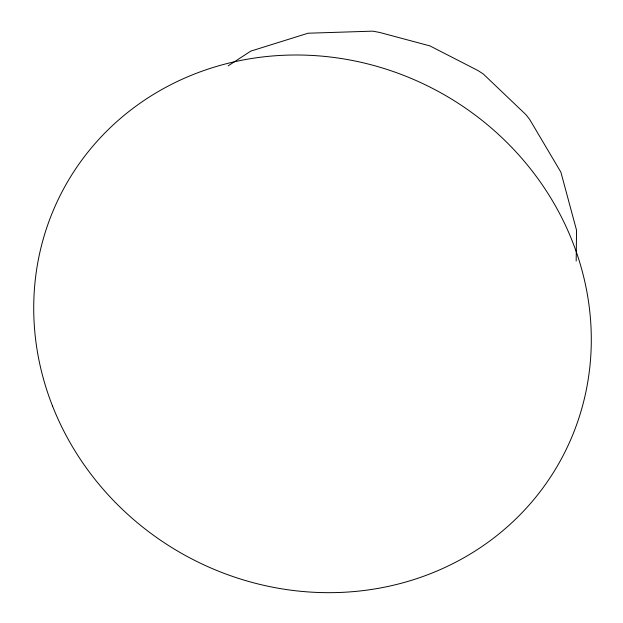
<?xml version="1.0" encoding="UTF-8"?>
<svg xmlns="http://www.w3.org/2000/svg" width="623" height="623" viewBox="0 0 623 623"><rect width="100%" height="100%" fill="white"/><g stroke="black" fill="none" stroke-linecap="round" stroke-linejoin="round"><path stroke-width="0.93" d="M576.182 261.021L576.54 230.237L560.902 172.205L529.628 119.375L525.859 114.577L483.284 73.981L477.997 70.563L429.94 45.907L379.866 32.505L372.858 31.15L308.081 33.214L250.765 51.117L228.22 65.82M52.581 406.165A283.146 264.245 29.1 0 0 529.768 504.303A283.146 264.245 29.1 0 0 355.18 61.038A283.146 264.245 29.1 0 0 52.581 406.165"/></g></svg>
